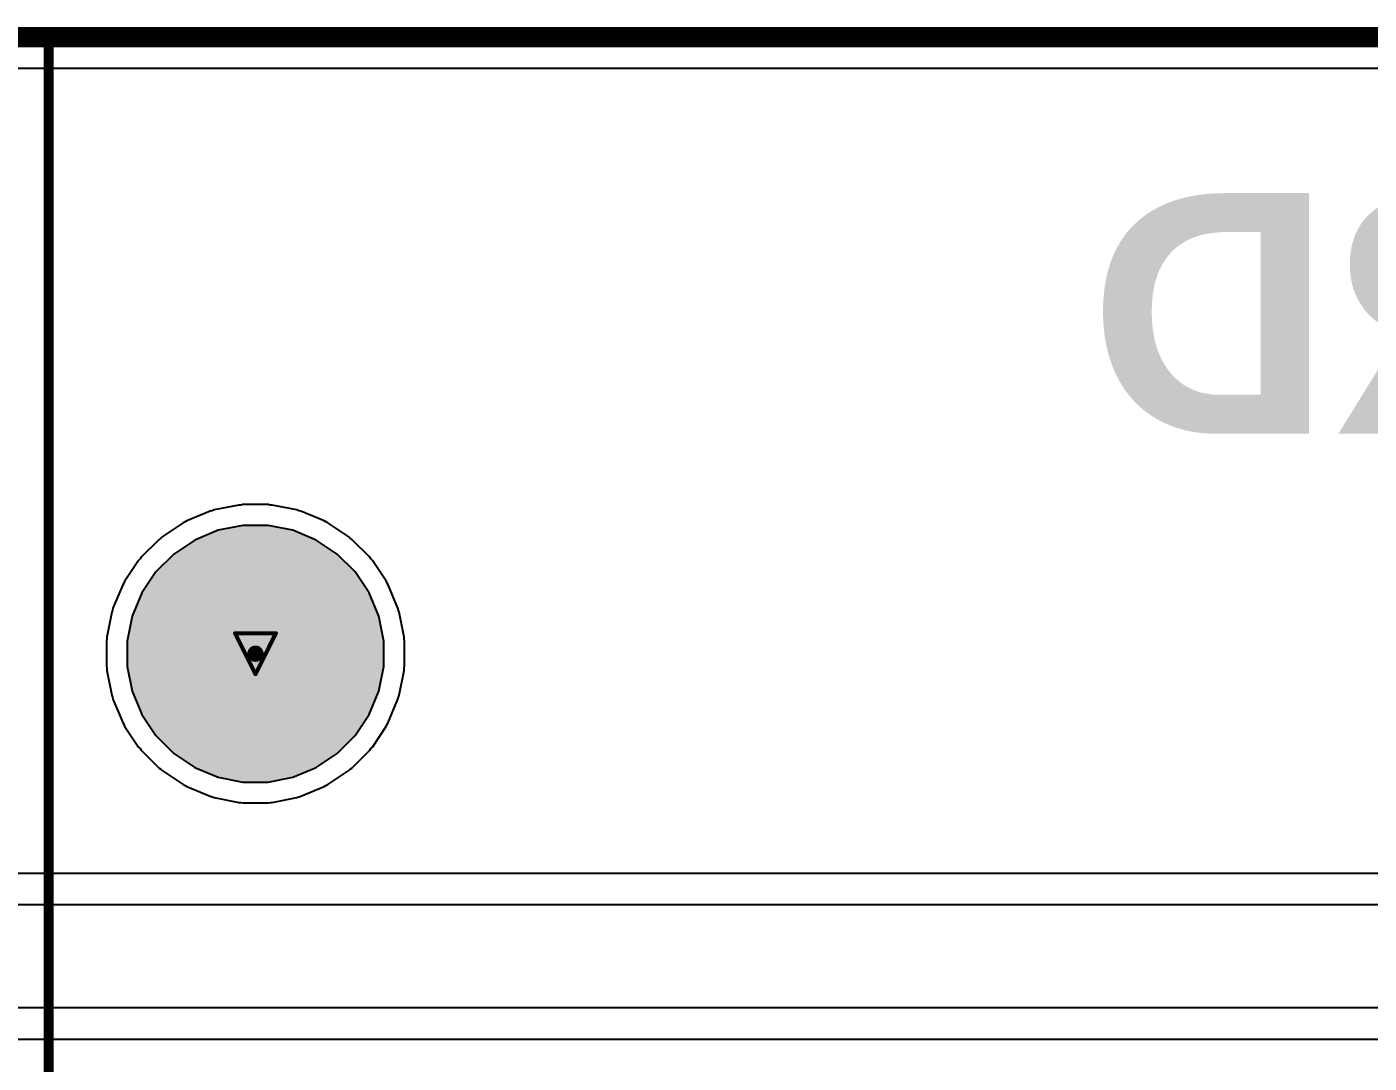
# Model space of a CAD drawing. Header units: inches. Extents: x -11 to 5428, y 0 to 5423.
# Drawn here: x 49.52 to 66.27, y 97.2 to 110.13 of the extents above; entities that cross this region are included whole.
import ezdxf

# ---------------------------------------------------------------- set-up
doc = ezdxf.new("R2010")
doc.units = ezdxf.units.IN
for name, color, linetype in [('Board Outline', 216, 'Continuous'), ('Bottom Layer', 5, 'Continuous'), ('Bottom Overlay', 54, 'Continuous'), ('Bottom Solder', 6, 'Continuous'), ('Drill Drawing', 1, 'Continuous'), ('GND', 16, 'Continuous'), ('Multi-Layer', 9, 'Continuous'), ('Pad Holes', 156, 'Continuous'), ('PWR', 76, 'Continuous'), ('Top Layer', 1, 'Continuous'), ('Top Overlay', 2, 'Continuous'), ('Top Solder', 216, 'Continuous')]:
    doc.layers.add(name, color=color, linetype=linetype)
doc.styles.add('Arial_Bold', font='', dxfattribs={"height": 0.2})
doc.styles.get('Arial_Bold').set_extended_font_data('Arial', bold=True)

# ---------------------------------------------------------------- blocks, each defined once
blk = doc.blocks.new('X14CBIWB1DY1027_210')
at = {"layer": 'Bottom Solder'}
h = blk.add_hatch(color=6, dxfattribs=at)
edge = h.paths.add_edge_path()
edge.add_arc((26.67, -4.445), 0.102, 0, 360)
at = {"layer": 'Pad Holes'}
h = blk.add_hatch(color=7, dxfattribs=at)
edge = h.paths.add_edge_path()
edge.add_arc((26.67, -4.445), 1.6, 0, 360)
at = {"layer": 'Top Solder'}
h = blk.add_hatch(color=216, dxfattribs=at)
edge = h.paths.add_edge_path()
edge.add_arc((26.67, -4.445), 0.102, 0, 360)
at = {"layer": 'Multi-Layer'}
for p, q in [((26.512, -2.845), (26.203, -2.906)), ((26.828, -2.845), (26.512, -2.845)), ((27.137, -2.906), (26.828, -2.845)), ((26.203, -2.906), (25.912, -3.027)), ((27.428, -3.027), (27.137, -2.906)), ((25.912, -3.027), (25.65, -3.202)), ((27.69, -3.202), (27.428, -3.027)), ((25.65, -3.202), (25.427, -3.425)), ((27.913, -3.425), (27.69, -3.202)), ((25.427, -3.425), (25.252, -3.687)), ((28.088, -3.687), (27.913, -3.425)), ((25.252, -3.687), (25.131, -3.978)), ((28.209, -3.978), (28.088, -3.687)), ((25.131, -3.978), (25.07, -4.287)), ((28.27, -4.287), (28.209, -3.978)), ((25.07, -4.287), (25.07, -4.445)), ((28.27, -4.445), (28.27, -4.287)), ((25.07, -4.445), (25.07, -4.603)), ((28.27, -4.445), (28.27, -4.445)), ((28.27, -4.603), (28.27, -4.445)), ((25.07, -4.603), (25.131, -4.912)), ((28.209, -4.912), (28.27, -4.603)), ((25.131, -4.912), (25.252, -5.203)), ((28.088, -5.203), (28.209, -4.912)), ((25.252, -5.203), (25.427, -5.465)), ((27.913, -5.465), (28.088, -5.203)), ((25.427, -5.465), (25.65, -5.688)), ((27.69, -5.688), (27.913, -5.465)), ((25.65, -5.688), (25.912, -5.863)), ((27.428, -5.863), (27.69, -5.688)), ((25.912, -5.863), (26.203, -5.984)), ((26.203, -5.984), (26.512, -6.045)), ((26.828, -6.045), (27.137, -5.984)), ((27.137, -5.984), (27.428, -5.863)), ((26.512, -6.045), (26.828, -6.045))]:
    blk.add_line(p, q, dxfattribs=at)
at = {"layer": 'Top Overlay'}
for points in [[(29.25, 5.655, 0.127, 0.127, 0), (29.25, -12.145, 0.127, 0.127, 0)], [(29.25, -12.145, 0.127, 0.127, 0), (-29.25, -12.145, 0.127, 0.127, 0)]]:
    blk.add_lwpolyline(points, format="xyseb", dxfattribs=at)
blk.add_lwpolyline([(29.218, -12.145, 0.0635, 0.0635, 1), (29.282, -12.145, 0.0635, 0.0635, 1)], format="xyseb", close=True, dxfattribs=at)
blk.add_lwpolyline([(29.218, -12.145, 0.0635, 0.0635, 1), (29.282, -12.145, 0.0635, 0.0635, 1)], format="xyseb", close=True, dxfattribs=at)

msp = doc.modelspace()

# ---------------------------------------------------------------- linework, layer by layer
at = {"layer": 'Board Outline'}
msp.add_lwpolyline([(0, 110, 0.254, 0.254, 0), (344, 110, 0.254, 0.254, 0)], format="xyseb", dxfattribs=at)
at = {"layer": 'Bottom Layer'}
for p, q in [((9.715, 109.612), (334.285, 109.612)), ((51.809, 104.087), (51.518, 103.966)), ((51.834, 104.092), (51.809, 104.087)), ((51.858, 104.102), (51.834, 104.092)), ((52.167, 104.163), (51.858, 104.102)), ((52.192, 104.163), (52.167, 104.163)), ((52.218, 104.168), (52.192, 104.163)), ((52.533, 104.168), (52.218, 104.168)), ((52.558, 104.163), (52.533, 104.168)), ((52.583, 104.163), (52.558, 104.163)), ((52.892, 104.102), (52.583, 104.163)), ((52.916, 104.092), (52.892, 104.102)), ((52.941, 104.087), (52.916, 104.092)), ((53.232, 103.966), (52.941, 104.087)), ((51.473, 103.943), (51.211, 103.767)), ((51.497, 103.952), (51.473, 103.943)), ((51.518, 103.966), (51.497, 103.952)), ((53.253, 103.952), (53.232, 103.966)), ((53.277, 103.943), (53.253, 103.952)), ((53.539, 103.767), (53.277, 103.943)), ((51.172, 103.735), (50.949, 103.512)), ((51.193, 103.749), (51.172, 103.735)), ((51.211, 103.767), (51.193, 103.749)), ((53.557, 103.749), (53.539, 103.767)), ((53.578, 103.735), (53.557, 103.749)), ((53.801, 103.512), (53.578, 103.735)), ((50.949, 103.512), (50.935, 103.491)), ((53.815, 103.491), (53.801, 103.512)), ((50.917, 103.473), (50.742, 103.211)), ((50.935, 103.491), (50.917, 103.473)), ((53.833, 103.473), (53.815, 103.491)), ((54.008, 103.211), (53.833, 103.473)), ((50.732, 103.187), (50.718, 103.166)), ((50.742, 103.211), (50.732, 103.187)), ((54.018, 103.188), (54.008, 103.211)), ((54.032, 103.166), (54.018, 103.188)), ((50.718, 103.166), (50.597, 102.875)), ((54.153, 102.875), (54.032, 103.166)), ((50.592, 102.85), (50.583, 102.826)), ((50.597, 102.875), (50.592, 102.85)), ((54.158, 102.85), (54.153, 102.875)), ((54.168, 102.827), (54.158, 102.85)), ((50.583, 102.826), (50.521, 102.517)), ((54.229, 102.517), (54.168, 102.827)), ((50.521, 102.517), (50.521, 102.492)), ((54.229, 102.492), (54.229, 102.517)), ((50.521, 102.492), (50.516, 102.467)), ((50.516, 102.467), (50.516, 102.309)), ((54.234, 102.467), (54.229, 102.492)), ((54.234, 102.309), (54.234, 102.467)), ((50.516, 102.309), (50.516, 102.152)), ((54.234, 102.152), (54.234, 102.309)), ((50.516, 102.152), (50.521, 102.127)), ((50.521, 102.127), (50.521, 102.101)), ((50.521, 102.101), (50.583, 101.792)), ((54.168, 101.792), (54.229, 102.101)), ((54.229, 102.127), (54.234, 102.152)), ((54.229, 102.101), (54.229, 102.127)), ((50.583, 101.792), (50.592, 101.768)), ((50.592, 101.768), (50.597, 101.743)), ((50.597, 101.743), (50.718, 101.452)), ((54.032, 101.452), (54.153, 101.743)), ((54.153, 101.743), (54.158, 101.768)), ((54.158, 101.768), (54.168, 101.792)), ((50.718, 101.452), (50.732, 101.431)), ((50.732, 101.431), (50.742, 101.407)), ((50.742, 101.407), (50.917, 101.145)), ((53.833, 101.145), (54.008, 101.408)), ((54.008, 101.408), (54.018, 101.431)), ((54.018, 101.431), (54.032, 101.452)), ((50.917, 101.145), (50.935, 101.127)), ((50.935, 101.127), (50.949, 101.106)), ((50.949, 101.106), (51.172, 100.883)), ((53.578, 100.883), (53.801, 101.106)), ((53.801, 101.106), (53.815, 101.127)), ((53.815, 101.127), (53.833, 101.145)), ((51.172, 100.883), (51.193, 100.869)), ((51.193, 100.869), (51.211, 100.851)), ((51.211, 100.851), (51.473, 100.676)), ((53.277, 100.676), (53.539, 100.851)), ((53.539, 100.851), (53.557, 100.869)), ((53.557, 100.869), (53.578, 100.883)), ((51.473, 100.676), (51.497, 100.666)), ((51.497, 100.666), (51.518, 100.652)), ((53.232, 100.652), (53.253, 100.666)), ((53.253, 100.666), (53.277, 100.676)), ((51.518, 100.652), (51.809, 100.531)), ((51.809, 100.531), (51.834, 100.526)), ((51.834, 100.526), (51.858, 100.517)), ((51.858, 100.517), (52.167, 100.455)), ((52.583, 100.455), (52.892, 100.517)), ((52.892, 100.517), (52.916, 100.526)), ((52.916, 100.526), (52.941, 100.531)), ((52.941, 100.531), (53.232, 100.652)), ((52.167, 100.455), (52.193, 100.455)), ((52.193, 100.455), (52.218, 100.45)), ((52.218, 100.45), (52.533, 100.45)), ((52.533, 100.45), (52.558, 100.455)), ((52.558, 100.455), (52.583, 100.455))]:
    msp.add_line(p, q, dxfattribs=at)
at = {"layer": 'Drill Drawing'}
for points in [[(52.121, 102.563, 0.0508, 0.0508, 0), (52.629, 102.563, 0.0508, 0.0508, 0)], [(52.121, 102.563, 0.0508, 0.0508, 0), (52.375, 102.055, 0.0508, 0.0508, 0)], [(52.375, 102.055, 0.0508, 0.0508, 0), (52.629, 102.563, 0.0508, 0.0508, 0)]]:
    msp.add_lwpolyline(points, format="xyseb", dxfattribs=at)
for points in [[(52.108, 102.563, 0.0254, 0.0254, 1), (52.134, 102.563, 0.0254, 0.0254, 1)], [(52.108, 102.563, 0.0254, 0.0254, 1), (52.134, 102.563, 0.0254, 0.0254, 1)], [(52.616, 102.563, 0.0254, 0.0254, 1), (52.642, 102.563, 0.0254, 0.0254, 1)], [(52.616, 102.563, 0.0254, 0.0254, 1), (52.642, 102.563, 0.0254, 0.0254, 1)], [(52.362, 102.055, 0.0254, 0.0254, 1), (52.388, 102.055, 0.0254, 0.0254, 1)], [(52.362, 102.055, 0.0254, 0.0254, 1), (52.388, 102.055, 0.0254, 0.0254, 1)]]:
    msp.add_lwpolyline(points, format="xyseb", close=True, dxfattribs=at)
at = {"layer": 'GND'}
for p, q in [((0.388, 109.612), (343.612, 109.612)), ((51.809, 104.087), (51.518, 103.966)), ((51.834, 104.092), (51.809, 104.087)), ((51.858, 104.102), (51.834, 104.092)), ((52.167, 104.163), (51.858, 104.102)), ((52.192, 104.163), (52.167, 104.163)), ((52.218, 104.168), (52.192, 104.163)), ((52.533, 104.168), (52.218, 104.168)), ((52.558, 104.163), (52.533, 104.168)), ((52.583, 104.163), (52.558, 104.163)), ((52.892, 104.102), (52.583, 104.163)), ((52.916, 104.092), (52.892, 104.102)), ((52.941, 104.087), (52.916, 104.092)), ((53.232, 103.966), (52.941, 104.087)), ((51.473, 103.943), (51.211, 103.767)), ((51.497, 103.952), (51.473, 103.943)), ((51.518, 103.966), (51.497, 103.952)), ((53.253, 103.952), (53.232, 103.966)), ((53.277, 103.943), (53.253, 103.952)), ((53.539, 103.767), (53.277, 103.943)), ((51.172, 103.735), (50.949, 103.512)), ((51.193, 103.749), (51.172, 103.735)), ((51.211, 103.767), (51.193, 103.749)), ((53.557, 103.749), (53.539, 103.767)), ((53.578, 103.735), (53.557, 103.749)), ((53.801, 103.512), (53.578, 103.735)), ((50.949, 103.512), (50.935, 103.491)), ((53.815, 103.491), (53.801, 103.512)), ((50.917, 103.473), (50.742, 103.211)), ((50.935, 103.491), (50.917, 103.473)), ((53.833, 103.473), (53.815, 103.491)), ((54.008, 103.211), (53.833, 103.473)), ((50.732, 103.187), (50.718, 103.166)), ((50.742, 103.211), (50.732, 103.187)), ((54.018, 103.188), (54.008, 103.211)), ((54.032, 103.166), (54.018, 103.188)), ((50.718, 103.166), (50.597, 102.875)), ((54.153, 102.875), (54.032, 103.166)), ((50.592, 102.85), (50.583, 102.826)), ((50.597, 102.875), (50.592, 102.85)), ((54.158, 102.85), (54.153, 102.875)), ((54.168, 102.827), (54.158, 102.85)), ((50.583, 102.826), (50.521, 102.517)), ((54.229, 102.517), (54.168, 102.827)), ((50.521, 102.517), (50.521, 102.492)), ((54.229, 102.492), (54.229, 102.517)), ((50.521, 102.492), (50.516, 102.467)), ((50.516, 102.467), (50.516, 102.309)), ((54.234, 102.467), (54.229, 102.492)), ((54.234, 102.309), (54.234, 102.467)), ((50.516, 102.309), (50.516, 102.152)), ((54.234, 102.152), (54.234, 102.309)), ((50.516, 102.152), (50.521, 102.127)), ((50.521, 102.127), (50.521, 102.101)), ((50.521, 102.101), (50.583, 101.792)), ((54.168, 101.792), (54.229, 102.101)), ((54.229, 102.127), (54.234, 102.152)), ((54.229, 102.101), (54.229, 102.127)), ((50.583, 101.792), (50.592, 101.768)), ((50.592, 101.768), (50.597, 101.743)), ((50.597, 101.743), (50.718, 101.452)), ((54.032, 101.452), (54.153, 101.743)), ((54.153, 101.743), (54.158, 101.768)), ((54.158, 101.768), (54.168, 101.792)), ((50.718, 101.452), (50.732, 101.431)), ((50.732, 101.431), (50.742, 101.407)), ((50.742, 101.407), (50.917, 101.145)), ((53.833, 101.145), (54.008, 101.408)), ((54.008, 101.408), (54.018, 101.431)), ((54.018, 101.431), (54.032, 101.452)), ((50.917, 101.145), (50.935, 101.127)), ((50.935, 101.127), (50.949, 101.106)), ((50.949, 101.106), (51.172, 100.883)), ((53.578, 100.883), (53.801, 101.106)), ((53.801, 101.106), (53.815, 101.127)), ((53.815, 101.127), (53.833, 101.145)), ((51.172, 100.883), (51.193, 100.869)), ((51.193, 100.869), (51.211, 100.851)), ((51.211, 100.851), (51.473, 100.676)), ((53.277, 100.676), (53.539, 100.851)), ((53.539, 100.851), (53.557, 100.869)), ((53.557, 100.869), (53.578, 100.883)), ((51.473, 100.676), (51.497, 100.666)), ((51.497, 100.666), (51.518, 100.652)), ((53.232, 100.652), (53.253, 100.666)), ((53.253, 100.666), (53.277, 100.676)), ((51.518, 100.652), (51.809, 100.531)), ((51.809, 100.531), (51.834, 100.526)), ((51.834, 100.526), (51.858, 100.517)), ((51.858, 100.517), (52.167, 100.455)), ((52.583, 100.455), (52.892, 100.517)), ((52.892, 100.517), (52.916, 100.526)), ((52.916, 100.526), (52.941, 100.531)), ((52.941, 100.531), (53.232, 100.652)), ((52.167, 100.455), (52.193, 100.455)), ((52.193, 100.455), (52.218, 100.45)), ((52.218, 100.45), (52.533, 100.45)), ((52.533, 100.45), (52.558, 100.455)), ((52.558, 100.455), (52.583, 100.455)), ((316.535, 99.568), (10.349, 99.568)), ((10.737, 99.18), (316.535, 99.18))]:
    msp.add_line(p, q, dxfattribs=at)
at = {"layer": 'PWR'}
for p, q in [((0.388, 109.612), (232.286, 109.612)), ((51.809, 104.087), (51.518, 103.966)), ((51.834, 104.092), (51.809, 104.087)), ((51.858, 104.102), (51.834, 104.092)), ((52.167, 104.163), (51.858, 104.102)), ((52.192, 104.163), (52.167, 104.163)), ((52.218, 104.168), (52.192, 104.163)), ((52.533, 104.168), (52.218, 104.168)), ((52.558, 104.163), (52.533, 104.168)), ((52.583, 104.163), (52.558, 104.163)), ((52.892, 104.102), (52.583, 104.163)), ((52.916, 104.092), (52.892, 104.102)), ((52.941, 104.087), (52.916, 104.092)), ((53.232, 103.966), (52.941, 104.087)), ((51.473, 103.943), (51.211, 103.767)), ((51.497, 103.952), (51.473, 103.943)), ((51.518, 103.966), (51.497, 103.952)), ((53.253, 103.952), (53.232, 103.966)), ((53.277, 103.943), (53.253, 103.952)), ((53.539, 103.767), (53.277, 103.943)), ((51.172, 103.735), (50.949, 103.512)), ((51.193, 103.749), (51.172, 103.735)), ((51.211, 103.767), (51.193, 103.749)), ((53.557, 103.749), (53.539, 103.767)), ((53.578, 103.735), (53.557, 103.749)), ((53.801, 103.512), (53.578, 103.735)), ((50.949, 103.512), (50.935, 103.491)), ((53.815, 103.491), (53.801, 103.512)), ((50.917, 103.473), (50.742, 103.211)), ((50.935, 103.491), (50.917, 103.473)), ((53.833, 103.473), (53.815, 103.491)), ((54.008, 103.211), (53.833, 103.473)), ((50.732, 103.187), (50.718, 103.166)), ((50.742, 103.211), (50.732, 103.187)), ((54.018, 103.188), (54.008, 103.211)), ((54.032, 103.166), (54.018, 103.188)), ((50.718, 103.166), (50.597, 102.875)), ((54.153, 102.875), (54.032, 103.166)), ((50.592, 102.85), (50.583, 102.826)), ((50.597, 102.875), (50.592, 102.85)), ((54.158, 102.85), (54.153, 102.875)), ((54.168, 102.827), (54.158, 102.85)), ((50.583, 102.826), (50.521, 102.517)), ((54.229, 102.517), (54.168, 102.827)), ((50.521, 102.517), (50.521, 102.492)), ((54.229, 102.492), (54.229, 102.517)), ((50.521, 102.492), (50.516, 102.467)), ((50.516, 102.467), (50.516, 102.309)), ((54.234, 102.467), (54.229, 102.492)), ((54.234, 102.309), (54.234, 102.467)), ((50.516, 102.309), (50.516, 102.152)), ((54.234, 102.152), (54.234, 102.309)), ((50.516, 102.152), (50.521, 102.127)), ((50.521, 102.127), (50.521, 102.101)), ((50.521, 102.101), (50.583, 101.792)), ((54.168, 101.792), (54.229, 102.101)), ((54.229, 102.127), (54.234, 102.152)), ((54.229, 102.101), (54.229, 102.127)), ((50.583, 101.792), (50.592, 101.768)), ((50.592, 101.768), (50.597, 101.743)), ((50.597, 101.743), (50.718, 101.452)), ((54.032, 101.452), (54.153, 101.743)), ((54.153, 101.743), (54.158, 101.768)), ((54.158, 101.768), (54.168, 101.792)), ((50.718, 101.452), (50.732, 101.431)), ((50.732, 101.431), (50.742, 101.407)), ((50.742, 101.407), (50.917, 101.145)), ((53.833, 101.145), (54.008, 101.408)), ((54.008, 101.408), (54.018, 101.431)), ((54.018, 101.431), (54.032, 101.452)), ((50.917, 101.145), (50.935, 101.127)), ((50.935, 101.127), (50.949, 101.106)), ((50.949, 101.106), (51.172, 100.883)), ((53.578, 100.883), (53.801, 101.106)), ((53.801, 101.106), (53.815, 101.127)), ((53.815, 101.127), (53.833, 101.145)), ((51.172, 100.883), (51.193, 100.869)), ((51.193, 100.869), (51.211, 100.851)), ((51.211, 100.851), (51.473, 100.676)), ((53.277, 100.676), (53.539, 100.851)), ((53.539, 100.851), (53.557, 100.869)), ((53.557, 100.869), (53.578, 100.883)), ((51.473, 100.676), (51.497, 100.666)), ((51.497, 100.666), (51.518, 100.652)), ((53.232, 100.652), (53.253, 100.666)), ((53.253, 100.666), (53.277, 100.676)), ((51.518, 100.652), (51.809, 100.531)), ((51.809, 100.531), (51.834, 100.526)), ((51.834, 100.526), (51.858, 100.517)), ((51.858, 100.517), (52.167, 100.455)), ((52.583, 100.455), (52.892, 100.517)), ((52.892, 100.517), (52.916, 100.526)), ((52.916, 100.526), (52.941, 100.531)), ((52.941, 100.531), (53.232, 100.652)), ((52.167, 100.455), (52.193, 100.455)), ((52.193, 100.455), (52.218, 100.45)), ((52.218, 100.45), (52.533, 100.45)), ((52.533, 100.45), (52.558, 100.455)), ((52.558, 100.455), (52.583, 100.455)), ((197.688, 97.892), (33.528, 97.892)), ((33.689, 97.503), (197.527, 97.503))]:
    msp.add_line(p, q, dxfattribs=at)
at = {"layer": 'Top Layer'}
for p, q in [((9.715, 109.612), (323.096, 109.612)), ((51.809, 104.087), (51.518, 103.966)), ((51.834, 104.092), (51.809, 104.087)), ((51.858, 104.102), (51.834, 104.092)), ((52.167, 104.163), (51.858, 104.102)), ((52.192, 104.163), (52.167, 104.163)), ((52.218, 104.168), (52.192, 104.163)), ((52.533, 104.168), (52.218, 104.168)), ((52.558, 104.163), (52.533, 104.168)), ((52.583, 104.163), (52.558, 104.163)), ((52.892, 104.102), (52.583, 104.163)), ((52.916, 104.092), (52.892, 104.102)), ((52.941, 104.087), (52.916, 104.092)), ((53.232, 103.966), (52.941, 104.087)), ((51.473, 103.943), (51.211, 103.767)), ((51.497, 103.952), (51.473, 103.943)), ((51.518, 103.966), (51.497, 103.952)), ((53.253, 103.952), (53.232, 103.966)), ((53.277, 103.943), (53.253, 103.952)), ((53.539, 103.767), (53.277, 103.943)), ((51.172, 103.735), (50.949, 103.512)), ((51.193, 103.749), (51.172, 103.735)), ((51.211, 103.767), (51.193, 103.749)), ((53.557, 103.749), (53.539, 103.767)), ((53.578, 103.735), (53.557, 103.749)), ((53.801, 103.512), (53.578, 103.735)), ((50.949, 103.512), (50.935, 103.491)), ((53.815, 103.491), (53.801, 103.512)), ((50.917, 103.473), (50.742, 103.211)), ((50.935, 103.491), (50.917, 103.473)), ((53.833, 103.473), (53.815, 103.491)), ((54.008, 103.211), (53.833, 103.473)), ((50.732, 103.187), (50.718, 103.166)), ((50.742, 103.211), (50.732, 103.187)), ((54.018, 103.188), (54.008, 103.211)), ((54.032, 103.166), (54.018, 103.188)), ((50.718, 103.166), (50.597, 102.875)), ((54.153, 102.875), (54.032, 103.166)), ((50.592, 102.85), (50.583, 102.826)), ((50.597, 102.875), (50.592, 102.85)), ((54.158, 102.85), (54.153, 102.875)), ((54.168, 102.827), (54.158, 102.85)), ((50.583, 102.826), (50.521, 102.517)), ((54.229, 102.517), (54.168, 102.827)), ((50.521, 102.517), (50.521, 102.492)), ((54.229, 102.492), (54.229, 102.517)), ((50.521, 102.492), (50.516, 102.467)), ((50.516, 102.467), (50.516, 102.309)), ((54.234, 102.467), (54.229, 102.492)), ((54.234, 102.309), (54.234, 102.467)), ((50.516, 102.309), (50.516, 102.152)), ((54.234, 102.152), (54.234, 102.309)), ((50.516, 102.152), (50.521, 102.127)), ((50.521, 102.127), (50.521, 102.101)), ((50.521, 102.101), (50.583, 101.792)), ((54.168, 101.792), (54.229, 102.101)), ((54.229, 102.127), (54.234, 102.152)), ((54.229, 102.101), (54.229, 102.127)), ((50.583, 101.792), (50.592, 101.768)), ((50.592, 101.768), (50.597, 101.743)), ((50.597, 101.743), (50.718, 101.452)), ((54.032, 101.452), (54.153, 101.743)), ((54.153, 101.743), (54.158, 101.768)), ((54.158, 101.768), (54.168, 101.792)), ((50.718, 101.452), (50.732, 101.431)), ((50.732, 101.431), (50.742, 101.407)), ((50.742, 101.407), (50.917, 101.145)), ((53.833, 101.145), (54.008, 101.408)), ((54.008, 101.408), (54.018, 101.431)), ((54.018, 101.431), (54.032, 101.452)), ((50.917, 101.145), (50.935, 101.127)), ((50.935, 101.127), (50.949, 101.106)), ((50.949, 101.106), (51.172, 100.883)), ((53.578, 100.883), (53.801, 101.106)), ((53.801, 101.106), (53.815, 101.127)), ((53.815, 101.127), (53.833, 101.145)), ((51.172, 100.883), (51.193, 100.869)), ((51.193, 100.869), (51.211, 100.851)), ((51.211, 100.851), (51.473, 100.676)), ((53.277, 100.676), (53.539, 100.851)), ((53.539, 100.851), (53.557, 100.869)), ((53.557, 100.869), (53.578, 100.883)), ((51.473, 100.676), (51.497, 100.666)), ((51.497, 100.666), (51.518, 100.652)), ((53.232, 100.652), (53.253, 100.666)), ((53.253, 100.666), (53.277, 100.676)), ((51.518, 100.652), (51.809, 100.531)), ((51.809, 100.531), (51.834, 100.526)), ((51.834, 100.526), (51.858, 100.517)), ((51.858, 100.517), (52.167, 100.455)), ((52.583, 100.455), (52.892, 100.517)), ((52.892, 100.517), (52.916, 100.526)), ((52.916, 100.526), (52.941, 100.531)), ((52.941, 100.531), (53.232, 100.652)), ((52.167, 100.455), (52.193, 100.455)), ((52.193, 100.455), (52.218, 100.45)), ((52.218, 100.45), (52.533, 100.45)), ((52.533, 100.45), (52.558, 100.455)), ((52.558, 100.455), (52.583, 100.455))]:
    msp.add_line(p, q, dxfattribs=at)

# ---------------------------------------------------------------- block references
at = {"rotation": 180}
msp.add_blockref('X14CBIWB1DY1027_210', (79.045, 97.864), dxfattribs=at)

# ---------------------------------------------------------------- texts
at = {"layer": 'Bottom Overlay', "style": 'Arial_Bold', "text_generation_flag": 2}
msp.add_text('MASTER BOARD', height=3, dxfattribs=at).set_placement((96.996, 105.053))

doc.saveas('drawing.dxf')
